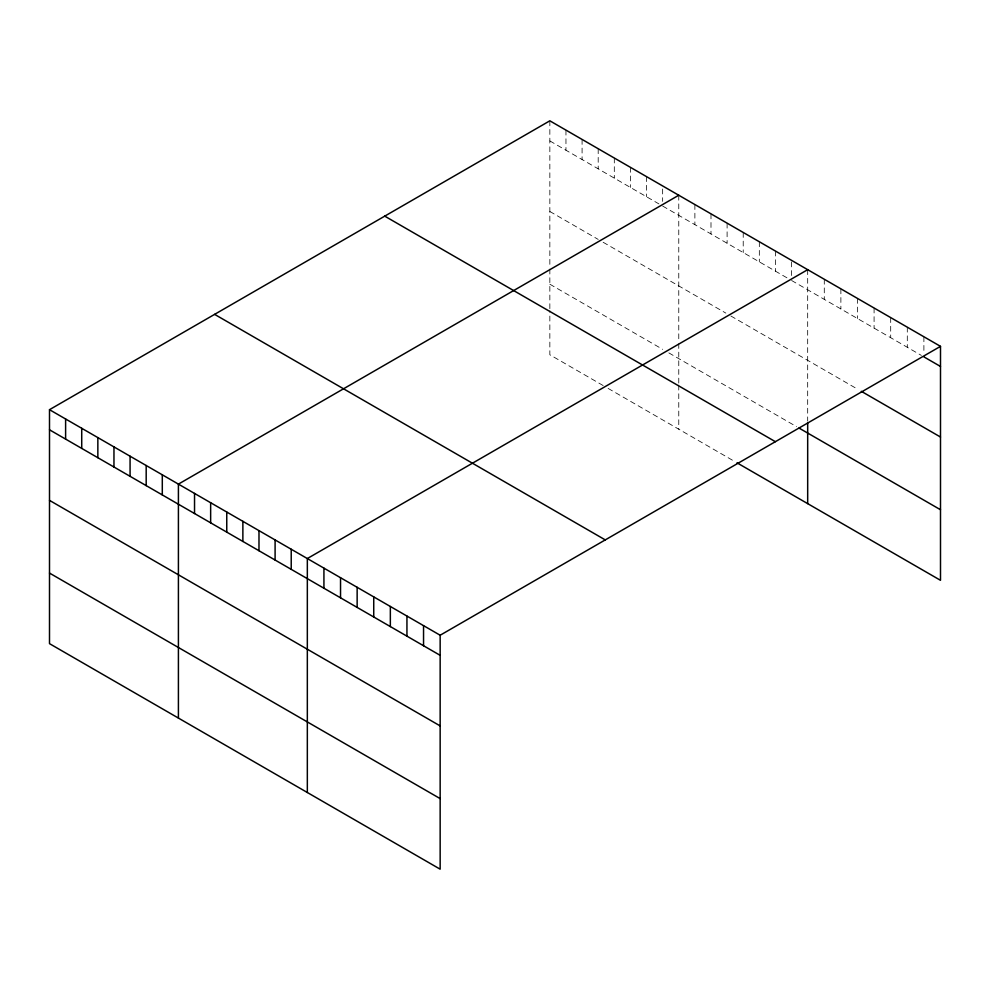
<?xml version="1.0" encoding="UTF-8"?>
<svg xmlns="http://www.w3.org/2000/svg" width="990" height="990" viewBox="0 0 990 990"><rect width="100%" height="100%" fill="white"/><g stroke="black" fill="none" stroke-linecap="round" stroke-linejoin="round"><path stroke-width="0.74" stroke-dasharray="4.95 3.71" d="M549.846 120.817L549.846 266.025M549.846 140.927L658.932 203.903M662.644 206.044L787.842 278.326M791.567 280.479L921.344 355.398M549.846 211.489L598.195 239.407M603.145 242.265L725.868 313.112M730.83 315.971L857.488 389.107M549.846 284.204L662.644 349.321M668.844 352.898L796.517 426.616M603.145 385.543L549.846 354.767L549.846 310.662M608.107 388.402L734.543 461.402M923.893 336.773L923.893 353.789M907.298 327.183L907.298 347.292M890.691 317.604L890.691 337.701M874.083 308.014L874.083 328.123M857.488 298.423L857.488 318.532M840.881 288.845L840.881 308.954M824.286 279.254L824.286 299.364M807.679 269.676L807.679 420.936M791.567 261.917L791.567 275.839M775.455 251.064L775.455 271.173M759.33 241.758L759.33 261.867M743.218 232.464L743.218 252.561M727.106 223.158L727.106 243.255M710.993 213.852L710.993 233.962M694.881 204.546L694.881 224.656M678.769 195.24L678.769 340.449M678.769 343.481L678.769 383.625M678.769 385.098L678.769 429.202M662.644 189.028L662.644 201.403M646.532 176.641L646.532 196.738M630.42 167.335L630.42 187.444M614.307 158.029L614.307 178.138M598.195 148.723L598.195 168.832M582.083 139.429L582.083 159.526M565.958 130.123L565.958 150.22M549.846 269.057L549.846 309.189"/><path stroke-width="1.49" d="M940.5 346.351L440.154 635.234L440.154 869.183L49.5 643.649L49.5 409.687L549.846 120.817L940.5 346.351L940.5 580.313L737.018 462.837M678.769 195.24L178.41 484.122L178.41 718.072M807.679 269.676L307.333 558.546L307.333 792.495M923.893 356.87L940.5 366.461M861.312 391.31L940.5 437.036M799.004 428.051L940.5 509.739M384.739 216.142L775.38 441.689M214.62 314.362L605.261 539.896M49.5 409.687L440.154 635.234M49.5 429.796L440.154 655.33M49.5 500.371L440.154 725.905M49.5 573.074L440.154 798.608M807.679 422.458L807.679 503.625M423.547 625.643L423.547 645.752M406.94 616.065L406.94 636.162M390.345 606.474L390.345 626.583M373.737 596.883L373.737 616.993M357.143 587.305L357.143 607.402M340.535 577.715L340.535 597.824M323.928 568.136L323.928 588.233M291.221 549.24L291.221 569.349M275.096 539.934L275.096 560.043M258.984 530.64L258.984 550.737M242.872 521.334L242.872 541.443M226.76 512.028L226.76 532.137M210.647 502.722L210.647 522.831M194.535 493.416L194.535 513.525M162.298 474.816L162.298 494.926M146.186 465.51L146.186 485.62M130.074 456.204L130.074 476.314M113.961 446.898L113.961 467.008M97.849 437.605L97.849 457.702M81.725 428.299L81.725 448.396M65.612 418.993L65.612 439.102"/></g></svg>
